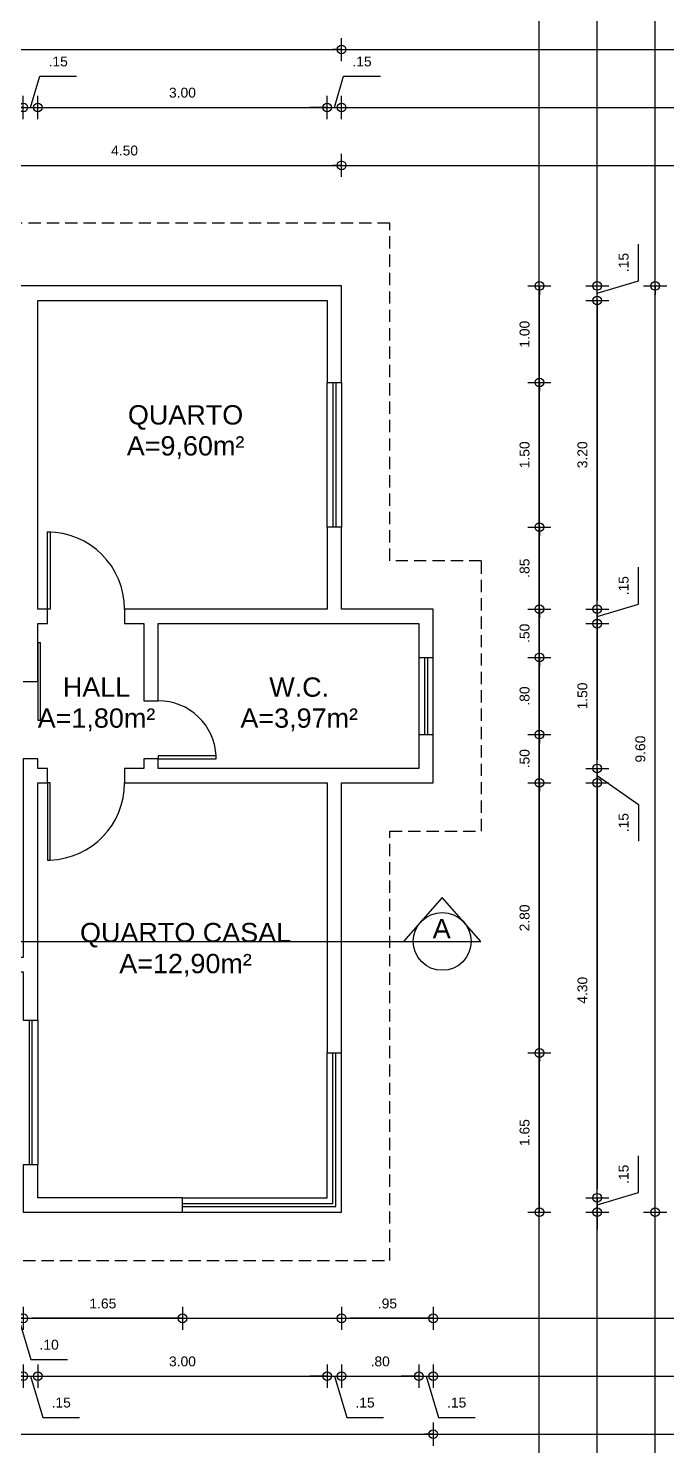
# Model space of a CAD drawing. Header units: millimetres. Extents: x -925 to 15138, y -9982 to 4708.
# Drawn here: x 8520 to 15138, y -9982 to 4708 of the extents above; entities that cross this region are included whole.
import ezdxf
from ezdxf.enums import TextEntityAlignment as Align

# ---------------------------------------------------------------- set-up
doc = ezdxf.new("R2010")
doc.units = ezdxf.units.MM
doc.header["$LTSCALE"] = 5
doc.linetypes.add('DASHEDX2', pattern=[38.1, 25.4, -12.7])
for name, color, linetype in [('coberta', 7, 'DASHEDX2'), ('corte', 7, 'Continuous'), ('dimensoes', 7, 'Continuous'), ('janela alta', 7, 'Continuous'), ('janela baixa', 7, 'Continuous'), ('parede baixa', 7, 'Continuous'), ('paredes', 7, 'Continuous'), ('portas', 7, 'Continuous'), ('temp', 3, 'Continuous'), ('texto', 7, 'Continuous')]:
    doc.layers.add(name, color=color, linetype=linetype)
doc.styles.get("Standard").update_dxf_attribs({"font": 'Arial.ttf'})
doc.dimstyles.new('ISO-25', dxfattribs={"dimtxt": 102.5, "dimasz": 90.5, "dimexe": 120, "dimexo": 0.625, "dimgap": 100.625, "dimtad": 1, "dimlfac": 0.001, "dimzin": 4, "dimdsep": 46, "dimtxsty": 'Standard', "dimblk": 'ORIGIN', "dimblk1": 'ORIGIN', "dimblk2": 'ORIGIN', "dimcen": 2.5, "dimazin": 0, "dimtfac": 1, "dimtmove": 0, "dimatfit": 3, "dimldrblk": 'ORIGIN', "dimfxl": 120, "dimfxlon": 1, "dimarcsym": 0})

# ---------------------------------------------------------------- blocks, each defined once
blk = doc.blocks.new('_Origin')
at = {"color": 0, "linetype": 'ByBlock', "lineweight": -2}
blk.add_line((0, 0), (-1, 0), dxfattribs=at)
blk.add_circle((0, 0), 0.5, dxfattribs=at)
blk = doc.blocks.new('*D4')
at = {"layer": 'Defpoints', "color": 0, "transparency": 16777216}
for p in [(11768, -3112), (12718, -3112), (11768, -8662)]:
    blk.add_point(p, dxfattribs=at)
at = {"layer": 'dimensoes', "color": 0, "lineweight": -2, "transparency": 16777216}
for p, q in [((11768, -8542), (11768, -8782)), ((12627, -8662), (11858, -8662)), ((12718, -8542), (12718, -8782))]:
    blk.add_line(p, q, dxfattribs=at)
at = {"layer": 'dimensoes', "color": 0, "lineweight": -2, "transparency": 16777216, "xscale": 90.5, "yscale": 90.5, "zscale": 90.5, "rotation": 180}
blk.add_blockref('_Origin', (11768, -8662), dxfattribs=at)
at = {"layer": 'dimensoes', "color": 0, "lineweight": -2, "transparency": 16777216, "xscale": 90.5, "yscale": 90.5, "zscale": 90.5}
blk.add_blockref('_Origin', (12718, -8662), dxfattribs=at)
at = {"layer": 'dimensoes', "color": 0, "transparency": 16777216, "insert": (12243, -8509), "char_height": 102.5, "attachment_point": 5}
blk.add_mtext('.95', dxfattribs=at)
blk = doc.blocks.new('*D6')
at = {"layer": 'Defpoints', "color": 0, "transparency": 16777216}
for p in [(8468, -7562), (10118, -7562), (8468, -8662)]:
    blk.add_point(p, dxfattribs=at)
at = {"layer": 'dimensoes', "color": 0, "lineweight": -2, "transparency": 16777216}
for p, q in [((8468, -8542), (8468, -8782)), ((10027, -8662), (8558, -8662)), ((10118, -8542), (10118, -8782))]:
    blk.add_line(p, q, dxfattribs=at)
at = {"layer": 'dimensoes', "color": 0, "lineweight": -2, "transparency": 16777216, "xscale": 90.5, "yscale": 90.5, "zscale": 90.5, "rotation": 180}
blk.add_blockref('_Origin', (8468, -8662), dxfattribs=at)
at = {"layer": 'dimensoes', "color": 0, "lineweight": -2, "transparency": 16777216, "xscale": 90.5, "yscale": 90.5, "zscale": 90.5}
blk.add_blockref('_Origin', (10118, -8662), dxfattribs=at)
at = {"layer": 'dimensoes', "color": 0, "transparency": 16777216, "insert": (9293, -8509), "char_height": 102.5, "attachment_point": 5}
blk.add_mtext('1.65', dxfattribs=at)
blk = doc.blocks.new('*D7')
at = {"layer": 'Defpoints', "color": 0, "transparency": 16777216}
for p in [(8368, -5072), (8468, -7562), (8368, -8662)]:
    blk.add_point(p, dxfattribs=at)
at = {"layer": 'dimensoes', "color": 0, "lineweight": -2, "transparency": 16777216}
for p, q in [((8277, -8662), (8187, -8662)), ((8368, -8542), (8368, -8782)), ((8468, -8662), (8368, -8662)), ((8468, -8662), (8368, -8662)), ((8418, -8662), (8546, -9089)), ((8468, -8542), (8468, -8782)), ((8558, -8662), (8649, -8662)), ((8546, -9089), (8926, -9089))]:
    blk.add_line(p, q, dxfattribs=at)
at = {"layer": 'dimensoes', "color": 0, "lineweight": -2, "transparency": 16777216, "xscale": 90.5, "yscale": 90.5, "zscale": 90.5}
blk.add_blockref('_Origin', (8368, -8662), dxfattribs=at)
at = {"layer": 'dimensoes', "color": 0, "lineweight": -2, "transparency": 16777216, "xscale": 90.5, "yscale": 90.5, "zscale": 90.5, "rotation": 180}
blk.add_blockref('_Origin', (8468, -8662), dxfattribs=at)
at = {"layer": 'dimensoes', "color": 0, "transparency": 16777216, "insert": (8736, -8936), "char_height": 102.5, "attachment_point": 5}
blk.add_mtext('.10', dxfattribs=at)
blk = doc.blocks.new('*D13')
at = {"layer": 'Defpoints', "color": 0, "transparency": 16777216}
for p in [(8618, -7412), (8468, -7562), (8618, -9262)]:
    blk.add_point(p, dxfattribs=at)
at = {"layer": 'dimensoes', "color": 0, "lineweight": -2, "transparency": 16777216}
for p, q in [((8468, -9142), (8468, -9382)), ((8618, -9142), (8618, -9382)), ((8377, -9262), (8287, -9262)), ((8468, -9262), (8618, -9262)), ((8468, -9262), (8618, -9262)), ((8543, -9262), (8671, -9689)), ((8708, -9262), (8799, -9262)), ((8671, -9689), (9051, -9689))]:
    blk.add_line(p, q, dxfattribs=at)
at = {"layer": 'dimensoes', "color": 0, "lineweight": -2, "transparency": 16777216, "xscale": 90.5, "yscale": 90.5, "zscale": 90.5}
blk.add_blockref('_Origin', (8468, -9262), dxfattribs=at)
at = {"layer": 'dimensoes', "color": 0, "lineweight": -2, "transparency": 16777216, "xscale": 90.5, "yscale": 90.5, "zscale": 90.5, "rotation": 180}
blk.add_blockref('_Origin', (8618, -9262), dxfattribs=at)
at = {"layer": 'dimensoes', "color": 0, "transparency": 16777216, "insert": (8861, -9536), "char_height": 102.5, "attachment_point": 5}
blk.add_mtext('.15', dxfattribs=at)
blk = doc.blocks.new('*D14')
at = {"layer": 'Defpoints', "color": 0, "transparency": 16777216}
for p in [(11618, -5912), (11768, -5912), (11768, -9262)]:
    blk.add_point(p, dxfattribs=at)
at = {"layer": 'dimensoes', "color": 0, "lineweight": -2, "transparency": 16777216}
for p, q in [((11618, -9142), (11618, -9382)), ((11768, -9142), (11768, -9382)), ((11527, -9262), (11437, -9262)), ((11618, -9262), (11768, -9262)), ((11618, -9262), (11768, -9262)), ((11693, -9262), (11821, -9689)), ((11858, -9262), (11949, -9262)), ((11821, -9689), (12201, -9689))]:
    blk.add_line(p, q, dxfattribs=at)
at = {"layer": 'dimensoes', "color": 0, "lineweight": -2, "transparency": 16777216, "xscale": 90.5, "yscale": 90.5, "zscale": 90.5}
blk.add_blockref('_Origin', (11618, -9262), dxfattribs=at)
at = {"layer": 'dimensoes', "color": 0, "lineweight": -2, "transparency": 16777216, "xscale": 90.5, "yscale": 90.5, "zscale": 90.5, "rotation": 180}
blk.add_blockref('_Origin', (11768, -9262), dxfattribs=at)
at = {"layer": 'dimensoes', "color": 0, "transparency": 16777216, "insert": (12011, -9536), "char_height": 102.5, "attachment_point": 5}
blk.add_mtext('.15', dxfattribs=at)
blk = doc.blocks.new('*D15')
at = {"layer": 'Defpoints', "color": 0, "transparency": 16777216}
for p in [(12568, -2962), (11768, -5912), (12568, -9262)]:
    blk.add_point(p, dxfattribs=at)
at = {"layer": 'dimensoes', "color": 0, "lineweight": -2, "transparency": 16777216}
for p, q in [((11768, -9142), (11768, -9382)), ((12568, -9142), (12568, -9382)), ((11858, -9262), (12477, -9262))]:
    blk.add_line(p, q, dxfattribs=at)
at = {"layer": 'dimensoes', "color": 0, "lineweight": -2, "transparency": 16777216, "xscale": 90.5, "yscale": 90.5, "zscale": 90.5, "rotation": 180}
blk.add_blockref('_Origin', (11768, -9262), dxfattribs=at)
at = {"layer": 'dimensoes', "color": 0, "lineweight": -2, "transparency": 16777216, "xscale": 90.5, "yscale": 90.5, "zscale": 90.5}
blk.add_blockref('_Origin', (12568, -9262), dxfattribs=at)
at = {"layer": 'dimensoes', "color": 0, "transparency": 16777216, "insert": (12168, -9109), "char_height": 102.5, "attachment_point": 5}
blk.add_mtext('.80', dxfattribs=at)
blk = doc.blocks.new('*D16')
at = {"layer": 'Defpoints', "color": 0, "transparency": 16777216}
for p in [(12568, -2962), (12718, -3112), (12718, -9262)]:
    blk.add_point(p, dxfattribs=at)
at = {"layer": 'dimensoes', "color": 0, "lineweight": -2, "transparency": 16777216}
for p, q in [((12568, -9142), (12568, -9382)), ((12718, -9142), (12718, -9382)), ((12477, -9262), (12387, -9262)), ((12568, -9262), (12718, -9262)), ((12568, -9262), (12718, -9262)), ((12643, -9262), (12771, -9689)), ((12808, -9262), (12899, -9262)), ((12771, -9689), (13151, -9689))]:
    blk.add_line(p, q, dxfattribs=at)
at = {"layer": 'dimensoes', "color": 0, "lineweight": -2, "transparency": 16777216, "xscale": 90.5, "yscale": 90.5, "zscale": 90.5}
blk.add_blockref('_Origin', (12568, -9262), dxfattribs=at)
at = {"layer": 'dimensoes', "color": 0, "lineweight": -2, "transparency": 16777216, "xscale": 90.5, "yscale": 90.5, "zscale": 90.5, "rotation": 180}
blk.add_blockref('_Origin', (12718, -9262), dxfattribs=at)
at = {"layer": 'dimensoes', "color": 0, "transparency": 16777216, "insert": (12961, -9536), "char_height": 102.5, "attachment_point": 5}
blk.add_mtext('.15', dxfattribs=at)
blk = doc.blocks.new('*D17')
at = {"layer": 'Defpoints', "color": 0, "transparency": 16777216}
for p in [(11768, -5912), (13818, -5912), (11768, -7562)]:
    blk.add_point(p, dxfattribs=at)
at = {"layer": 'dimensoes', "color": 0, "lineweight": -2, "transparency": 16777216}
for p, q in [((13698, -5912), (13938, -5912)), ((13818, -7471), (13818, -6002)), ((13698, -7562), (13938, -7562))]:
    blk.add_line(p, q, dxfattribs=at)
at = {"layer": 'dimensoes', "color": 0, "lineweight": -2, "transparency": 16777216, "xscale": 90.5, "yscale": 90.5, "zscale": 90.5}
for p, rotation in [((13818, -5912), 90), ((13818, -7562), 270)]:
    blk.add_blockref('_Origin', p, dxfattribs=dict(at, rotation=rotation))
at = {"layer": 'dimensoes', "color": 0, "transparency": 16777216, "insert": (13665, -6737), "char_height": 102.5, "attachment_point": 5, "rotation": 90}
blk.add_mtext('1.65', dxfattribs=at)
blk = doc.blocks.new('*D18')
at = {"layer": 'Defpoints', "color": 0, "transparency": 16777216}
for p in [(12718, -3112), (13818, -3112), (11768, -5912)]:
    blk.add_point(p, dxfattribs=at)
at = {"layer": 'dimensoes', "color": 0, "lineweight": -2, "transparency": 16777216}
for p, q in [((13698, -3112), (13938, -3112)), ((13818, -5821), (13818, -3202)), ((13698, -5912), (13938, -5912))]:
    blk.add_line(p, q, dxfattribs=at)
at = {"layer": 'dimensoes', "color": 0, "lineweight": -2, "transparency": 16777216, "xscale": 90.5, "yscale": 90.5, "zscale": 90.5}
for p, rotation in [((13818, -3112), 90), ((13818, -5912), 270)]:
    blk.add_blockref('_Origin', p, dxfattribs=dict(at, rotation=rotation))
at = {"layer": 'dimensoes', "color": 0, "transparency": 16777216, "insert": (13665, -4512), "char_height": 102.5, "attachment_point": 5, "rotation": 90}
blk.add_mtext('2.80', dxfattribs=at)
blk = doc.blocks.new('*D19')
at = {"layer": 'Defpoints', "color": 0, "transparency": 16777216}
for p in [(12718, -2612), (13818, -2612), (12718, -3112)]:
    blk.add_point(p, dxfattribs=at)
at = {"layer": 'dimensoes', "color": 0, "lineweight": -2, "transparency": 16777216}
for p, q in [((13698, -2612), (13938, -2612)), ((13818, -3021), (13818, -2702)), ((13698, -3112), (13938, -3112))]:
    blk.add_line(p, q, dxfattribs=at)
at = {"layer": 'dimensoes', "color": 0, "lineweight": -2, "transparency": 16777216, "xscale": 90.5, "yscale": 90.5, "zscale": 90.5}
for p, rotation in [((13818, -2612), 90), ((13818, -3112), 270)]:
    blk.add_blockref('_Origin', p, dxfattribs=dict(at, rotation=rotation))
at = {"layer": 'dimensoes', "color": 0, "transparency": 16777216, "insert": (13665, -2862), "char_height": 102.5, "attachment_point": 5, "rotation": 90}
blk.add_mtext('.50', dxfattribs=at)
blk = doc.blocks.new('*D20')
at = {"layer": 'Defpoints', "color": 0, "transparency": 16777216}
for p in [(12718, -1812), (13818, -1812), (12718, -2612)]:
    blk.add_point(p, dxfattribs=at)
at = {"layer": 'dimensoes', "color": 0, "lineweight": -2, "transparency": 16777216}
for p, q in [((13698, -1812), (13938, -1812)), ((13818, -2521), (13818, -1902)), ((13698, -2612), (13938, -2612))]:
    blk.add_line(p, q, dxfattribs=at)
at = {"layer": 'dimensoes', "color": 0, "lineweight": -2, "transparency": 16777216, "xscale": 90.5, "yscale": 90.5, "zscale": 90.5}
for p, rotation in [((13818, -1812), 90), ((13818, -2612), 270)]:
    blk.add_blockref('_Origin', p, dxfattribs=dict(at, rotation=rotation))
at = {"layer": 'dimensoes', "color": 0, "transparency": 16777216, "insert": (13665, -2212), "char_height": 102.5, "attachment_point": 5, "rotation": 90}
blk.add_mtext('.80', dxfattribs=at)
blk = doc.blocks.new('*D21')
at = {"layer": 'Defpoints', "color": 0, "transparency": 16777216}
for p in [(12718, -1312), (13818, -1312), (12718, -1812)]:
    blk.add_point(p, dxfattribs=at)
at = {"layer": 'dimensoes', "color": 0, "lineweight": -2, "transparency": 16777216}
for p, q in [((13698, -1312), (13938, -1312)), ((13818, -1721), (13818, -1402)), ((13698, -1812), (13938, -1812))]:
    blk.add_line(p, q, dxfattribs=at)
at = {"layer": 'dimensoes', "color": 0, "lineweight": -2, "transparency": 16777216, "xscale": 90.5, "yscale": 90.5, "zscale": 90.5}
for p, rotation in [((13818, -1312), 90), ((13818, -1812), 270)]:
    blk.add_blockref('_Origin', p, dxfattribs=dict(at, rotation=rotation))
at = {"layer": 'dimensoes', "color": 0, "transparency": 16777216, "insert": (13665, -1562), "char_height": 102.5, "attachment_point": 5, "rotation": 90}
blk.add_mtext('.50', dxfattribs=at)
blk = doc.blocks.new('*D22')
at = {"layer": 'Defpoints', "color": 0, "transparency": 16777216}
for p in [(11768, -462), (13818, -462), (12718, -1312)]:
    blk.add_point(p, dxfattribs=at)
at = {"layer": 'dimensoes', "color": 0, "lineweight": -2, "transparency": 16777216}
for p, q in [((13698, -462), (13938, -462)), ((13818, -1221), (13818, -552)), ((13698, -1312), (13938, -1312))]:
    blk.add_line(p, q, dxfattribs=at)
at = {"layer": 'dimensoes', "color": 0, "lineweight": -2, "transparency": 16777216, "xscale": 90.5, "yscale": 90.5, "zscale": 90.5}
for p, rotation in [((13818, -462), 90), ((13818, -1312), 270)]:
    blk.add_blockref('_Origin', p, dxfattribs=dict(at, rotation=rotation))
at = {"layer": 'dimensoes', "color": 0, "transparency": 16777216, "insert": (13665, -887), "char_height": 102.5, "attachment_point": 5, "rotation": 90}
blk.add_mtext('.85', dxfattribs=at)
blk = doc.blocks.new('*D23')
at = {"layer": 'Defpoints', "color": 0, "transparency": 16777216}
for p in [(11768, 1038), (13818, 1038), (11768, -462)]:
    blk.add_point(p, dxfattribs=at)
at = {"layer": 'dimensoes', "color": 0, "lineweight": -2, "transparency": 16777216}
for p, q in [((13698, 1038), (13938, 1038)), ((13818, -371), (13818, 948)), ((13698, -462), (13938, -462))]:
    blk.add_line(p, q, dxfattribs=at)
at = {"layer": 'dimensoes', "color": 0, "lineweight": -2, "transparency": 16777216, "xscale": 90.5, "yscale": 90.5, "zscale": 90.5}
for p, rotation in [((13818, 1038), 90), ((13818, -462), 270)]:
    blk.add_blockref('_Origin', p, dxfattribs=dict(at, rotation=rotation))
at = {"layer": 'dimensoes', "color": 0, "transparency": 16777216, "insert": (13665, 288), "char_height": 102.5, "attachment_point": 5, "rotation": 90}
blk.add_mtext('1.50', dxfattribs=at)
blk = doc.blocks.new('*D24')
at = {"layer": 'Defpoints', "color": 0, "transparency": 16777216}
for p in [(11768, 2038), (13818, 2038), (11768, 1038)]:
    blk.add_point(p, dxfattribs=at)
at = {"layer": 'dimensoes', "color": 0, "lineweight": -2, "transparency": 16777216}
for p, q in [((13698, 2038), (13938, 2038)), ((13818, 1129), (13818, 1948)), ((13698, 1038), (13938, 1038))]:
    blk.add_line(p, q, dxfattribs=at)
at = {"layer": 'dimensoes', "color": 0, "lineweight": -2, "transparency": 16777216, "xscale": 90.5, "yscale": 90.5, "zscale": 90.5}
for p, rotation in [((13818, 2038), 90), ((13818, 1038), 270)]:
    blk.add_blockref('_Origin', p, dxfattribs=dict(at, rotation=rotation))
at = {"layer": 'dimensoes', "color": 0, "transparency": 16777216, "insert": (13665, 1538), "char_height": 102.5, "attachment_point": 5, "rotation": 90}
blk.add_mtext('1.00', dxfattribs=at)
blk = doc.blocks.new('*D25')
at = {"layer": 'Defpoints', "color": 0, "transparency": 16777216}
for p in [(11574, 2038), (15018, 2038), (11574, -7562)]:
    blk.add_point(p, dxfattribs=at)
at = {"layer": 'dimensoes', "color": 0, "lineweight": -2, "transparency": 16777216}
for p, q in [((14898, 2038), (15138, 2038)), ((15018, -7471), (15018, 1948)), ((14898, -7562), (15138, -7562))]:
    blk.add_line(p, q, dxfattribs=at)
at = {"layer": 'dimensoes', "color": 0, "lineweight": -2, "transparency": 16777216, "xscale": 90.5, "yscale": 90.5, "zscale": 90.5}
for p, rotation in [((15018, 2038), 90), ((15018, -7562), 270)]:
    blk.add_blockref('_Origin', p, dxfattribs=dict(at, rotation=rotation))
at = {"layer": 'dimensoes', "color": 0, "transparency": 16777216, "insert": (14865, -2762), "char_height": 102.5, "attachment_point": 5, "rotation": 90}
blk.add_mtext('9.60', dxfattribs=at)
blk = doc.blocks.new('*D26')
at = {"layer": 'Defpoints', "color": 0, "transparency": 16777216}
for p in [(11618, 1888), (11618, -1312), (14418, -1312)]:
    blk.add_point(p, dxfattribs=at)
at = {"layer": 'dimensoes', "color": 0, "lineweight": -2, "transparency": 16777216}
for p, q in [((14298, 1888), (14538, 1888)), ((14418, 1798), (14418, -1221)), ((14298, -1312), (14538, -1312))]:
    blk.add_line(p, q, dxfattribs=at)
at = {"layer": 'dimensoes', "color": 0, "lineweight": -2, "transparency": 16777216, "xscale": 90.5, "yscale": 90.5, "zscale": 90.5}
for p, rotation in [((14418, 1888), 90), ((14418, -1312), 270)]:
    blk.add_blockref('_Origin', p, dxfattribs=dict(at, rotation=rotation))
at = {"layer": 'dimensoes', "color": 0, "transparency": 16777216, "insert": (14265, 288), "char_height": 102.5, "attachment_point": 5, "rotation": 90}
blk.add_mtext('3.20', dxfattribs=at)
blk = doc.blocks.new('*D27')
at = {"layer": 'Defpoints', "color": 0, "transparency": 16777216}
for p in [(11618, -1312), (12568, -1462), (14418, -1462)]:
    blk.add_point(p, dxfattribs=at)
at = {"layer": 'dimensoes', "color": 0, "lineweight": -2, "transparency": 16777216}
for p, q in [((14844, -1259), (14844, -878)), ((14418, -1221), (14418, -1131)), ((14298, -1312), (14538, -1312)), ((14418, -1387), (14844, -1259)), ((14418, -1312), (14418, -1462)), ((14418, -1312), (14418, -1462)), ((14298, -1462), (14538, -1462)), ((14418, -1552), (14418, -1643))]:
    blk.add_line(p, q, dxfattribs=at)
at = {"layer": 'dimensoes', "color": 0, "lineweight": -2, "transparency": 16777216, "xscale": 90.5, "yscale": 90.5, "zscale": 90.5}
for p, rotation in [((14418, -1312), 270), ((14418, -1462), 90)]:
    blk.add_blockref('_Origin', p, dxfattribs=dict(at, rotation=rotation))
at = {"layer": 'dimensoes', "color": 0, "transparency": 16777216, "insert": (14692, -1069), "char_height": 102.5, "attachment_point": 5, "rotation": 90}
blk.add_mtext('.15', dxfattribs=at)
blk = doc.blocks.new('*D28')
at = {"layer": 'Defpoints', "color": 0, "transparency": 16777216}
for p in [(12568, -1462), (12568, -2962), (14418, -2962)]:
    blk.add_point(p, dxfattribs=at)
at = {"layer": 'dimensoes', "color": 0, "lineweight": -2, "transparency": 16777216}
for p, q in [((14298, -1462), (14538, -1462)), ((14418, -1552), (14418, -2871)), ((14298, -2962), (14538, -2962))]:
    blk.add_line(p, q, dxfattribs=at)
at = {"layer": 'dimensoes', "color": 0, "lineweight": -2, "transparency": 16777216, "xscale": 90.5, "yscale": 90.5, "zscale": 90.5}
for p, rotation in [((14418, -1462), 90), ((14418, -2962), 270)]:
    blk.add_blockref('_Origin', p, dxfattribs=dict(at, rotation=rotation))
at = {"layer": 'dimensoes', "color": 0, "transparency": 16777216, "insert": (14265, -2212), "char_height": 102.5, "attachment_point": 5, "rotation": 90}
blk.add_mtext('1.50', dxfattribs=at)
blk = doc.blocks.new('*D29')
at = {"layer": 'Defpoints', "color": 0, "transparency": 16777216}
for p in [(12568, -2962), (12718, -3112), (14418, -3112)]:
    blk.add_point(p, dxfattribs=at)
at = {"layer": 'dimensoes', "color": 0, "lineweight": -2, "transparency": 16777216}
for p, q in [((14418, -2871), (14418, -2781)), ((14298, -2962), (14538, -2962)), ((14418, -2962), (14418, -3112)), ((14418, -2962), (14418, -3112)), ((14418, -3037), (14844, -3335)), ((14298, -3112), (14538, -3112)), ((14418, -3202), (14418, -3293)), ((14844, -3335), (14844, -3715))]:
    blk.add_line(p, q, dxfattribs=at)
at = {"layer": 'dimensoes', "color": 0, "lineweight": -2, "transparency": 16777216, "xscale": 90.5, "yscale": 90.5, "zscale": 90.5}
for p, rotation in [((14418, -2962), 270), ((14418, -3112), 90)]:
    blk.add_blockref('_Origin', p, dxfattribs=dict(at, rotation=rotation))
at = {"layer": 'dimensoes', "color": 0, "transparency": 16777216, "insert": (14692, -3525), "char_height": 102.5, "attachment_point": 5, "rotation": 90}
blk.add_mtext('.15', dxfattribs=at)
blk = doc.blocks.new('*D30')
at = {"layer": 'Defpoints', "color": 0, "transparency": 16777216}
for p in [(12718, -3112), (11618, -7412), (14418, -7412)]:
    blk.add_point(p, dxfattribs=at)
at = {"layer": 'dimensoes', "color": 0, "lineweight": -2, "transparency": 16777216}
for p, q in [((14298, -3112), (14538, -3112)), ((14418, -3202), (14418, -7321)), ((14298, -7412), (14538, -7412))]:
    blk.add_line(p, q, dxfattribs=at)
at = {"layer": 'dimensoes', "color": 0, "lineweight": -2, "transparency": 16777216, "xscale": 90.5, "yscale": 90.5, "zscale": 90.5}
for p, rotation in [((14418, -3112), 90), ((14418, -7412), 270)]:
    blk.add_blockref('_Origin', p, dxfattribs=dict(at, rotation=rotation))
at = {"layer": 'dimensoes', "color": 0, "transparency": 16777216, "insert": (14265, -5262), "char_height": 102.5, "attachment_point": 5, "rotation": 90}
blk.add_mtext('4.30', dxfattribs=at)
blk = doc.blocks.new('*D31')
at = {"layer": 'Defpoints', "color": 0, "transparency": 16777216}
for p in [(11618, -7412), (11768, -7562), (14418, -7562)]:
    blk.add_point(p, dxfattribs=at)
at = {"layer": 'dimensoes', "color": 0, "lineweight": -2, "transparency": 16777216}
for p, q in [((14844, -7359), (14844, -6978)), ((14418, -7321), (14418, -7231)), ((14298, -7412), (14538, -7412)), ((14418, -7487), (14844, -7359)), ((14418, -7412), (14418, -7562)), ((14418, -7412), (14418, -7562)), ((14298, -7562), (14538, -7562)), ((14418, -7652), (14418, -7743))]:
    blk.add_line(p, q, dxfattribs=at)
at = {"layer": 'dimensoes', "color": 0, "lineweight": -2, "transparency": 16777216, "xscale": 90.5, "yscale": 90.5, "zscale": 90.5}
for p, rotation in [((14418, -7412), 270), ((14418, -7562), 90)]:
    blk.add_blockref('_Origin', p, dxfattribs=dict(at, rotation=rotation))
at = {"layer": 'dimensoes', "color": 0, "transparency": 16777216, "insert": (14692, -7169), "char_height": 102.5, "attachment_point": 5, "rotation": 90}
blk.add_mtext('.15', dxfattribs=at)
blk = doc.blocks.new('*D32')
at = {"layer": 'Defpoints', "color": 0, "transparency": 16777216}
for p in [(11768, 2038), (14418, 2038), (11618, 1888)]:
    blk.add_point(p, dxfattribs=at)
at = {"layer": 'dimensoes', "color": 0, "lineweight": -2, "transparency": 16777216}
for p, q in [((14844, 2091), (14844, 2472)), ((14418, 2129), (14418, 2219)), ((14418, 1963), (14844, 2091)), ((14298, 2038), (14538, 2038)), ((14418, 1888), (14418, 2038)), ((14418, 1888), (14418, 2038)), ((14298, 1888), (14538, 1888)), ((14418, 1798), (14418, 1707))]:
    blk.add_line(p, q, dxfattribs=at)
at = {"layer": 'dimensoes', "color": 0, "lineweight": -2, "transparency": 16777216, "xscale": 90.5, "yscale": 90.5, "zscale": 90.5}
for p, rotation in [((14418, 2038), 270), ((14418, 1888), 90)]:
    blk.add_blockref('_Origin', p, dxfattribs=dict(at, rotation=rotation))
at = {"layer": 'dimensoes', "color": 0, "transparency": 16777216, "insert": (14692, 2281), "char_height": 102.5, "attachment_point": 5, "rotation": 90}
blk.add_mtext('.15', dxfattribs=at)
blk = doc.blocks.new('*D33')
at = {"layer": 'Defpoints', "color": 0, "transparency": 16777216}
for p in [(11768, 4488), (1918, 2038), (11768, 2038)]:
    blk.add_point(p, dxfattribs=at)
at = {"layer": 'dimensoes', "color": 0, "lineweight": -2, "transparency": 16777216}
for p, q in [((1918, 4368), (1918, 4608)), ((11768, 4368), (11768, 4608)), ((2008, 4488), (11677, 4488))]:
    blk.add_line(p, q, dxfattribs=at)
at = {"layer": 'dimensoes', "color": 0, "lineweight": -2, "transparency": 16777216, "xscale": 90.5, "yscale": 90.5, "zscale": 90.5, "rotation": 180}
blk.add_blockref('_Origin', (1918, 4488), dxfattribs=at)
at = {"layer": 'dimensoes', "color": 0, "lineweight": -2, "transparency": 16777216, "xscale": 90.5, "yscale": 90.5, "zscale": 90.5}
blk.add_blockref('_Origin', (11768, 4488), dxfattribs=at)
at = {"layer": 'dimensoes', "color": 0, "transparency": 16777216, "insert": (6843, 4641), "char_height": 102.5, "attachment_point": 5}
blk.add_mtext('9.85', dxfattribs=at)
blk = doc.blocks.new('*D37')
at = {"layer": 'Defpoints', "color": 0, "transparency": 16777216}
for p in [(8618, 3888), (8468, 1888), (8618, 1888)]:
    blk.add_point(p, dxfattribs=at)
at = {"layer": 'dimensoes', "color": 0, "lineweight": -2, "transparency": 16777216}
for p, q in [((8543, 3888), (8639, 4211)), ((8639, 4211), (9020, 4211)), ((8468, 3768), (8468, 4008)), ((8618, 3768), (8618, 4008)), ((8377, 3888), (8287, 3888)), ((8468, 3888), (8618, 3888)), ((8468, 3888), (8618, 3888)), ((8708, 3888), (8799, 3888))]:
    blk.add_line(p, q, dxfattribs=at)
at = {"layer": 'dimensoes', "color": 0, "lineweight": -2, "transparency": 16777216, "xscale": 90.5, "yscale": 90.5, "zscale": 90.5}
blk.add_blockref('_Origin', (8468, 3888), dxfattribs=at)
at = {"layer": 'dimensoes', "color": 0, "lineweight": -2, "transparency": 16777216, "xscale": 90.5, "yscale": 90.5, "zscale": 90.5, "rotation": 180}
blk.add_blockref('_Origin', (8618, 3888), dxfattribs=at)
at = {"layer": 'dimensoes', "color": 0, "transparency": 16777216, "insert": (8830, 4364), "char_height": 102.5, "attachment_point": 5}
blk.add_mtext('.15', dxfattribs=at)
blk = doc.blocks.new('*D38')
at = {"layer": 'Defpoints', "color": 0, "transparency": 16777216}
for p in [(11618, 3888), (8618, 1888), (11618, 1888)]:
    blk.add_point(p, dxfattribs=at)
at = {"layer": 'dimensoes', "color": 0, "lineweight": -2, "transparency": 16777216}
for p, q in [((8618, 3768), (8618, 4008)), ((11618, 3768), (11618, 4008)), ((8708, 3888), (11527, 3888))]:
    blk.add_line(p, q, dxfattribs=at)
at = {"layer": 'dimensoes', "color": 0, "lineweight": -2, "transparency": 16777216, "xscale": 90.5, "yscale": 90.5, "zscale": 90.5, "rotation": 180}
blk.add_blockref('_Origin', (8618, 3888), dxfattribs=at)
at = {"layer": 'dimensoes', "color": 0, "lineweight": -2, "transparency": 16777216, "xscale": 90.5, "yscale": 90.5, "zscale": 90.5}
blk.add_blockref('_Origin', (11618, 3888), dxfattribs=at)
at = {"layer": 'dimensoes', "color": 0, "transparency": 16777216, "insert": (10118, 4041), "char_height": 102.5, "attachment_point": 5}
blk.add_mtext('3.00', dxfattribs=at)
blk = doc.blocks.new('*D39')
at = {"layer": 'Defpoints', "color": 0, "transparency": 16777216}
for p in [(11768, 3888), (11768, 2038), (11618, 1888)]:
    blk.add_point(p, dxfattribs=at)
at = {"layer": 'dimensoes', "color": 0, "lineweight": -2, "transparency": 16777216}
for p, q in [((11693, 3888), (11789, 4211)), ((11789, 4211), (12170, 4211)), ((11618, 3768), (11618, 4008)), ((11768, 3768), (11768, 4008)), ((11527, 3888), (11437, 3888)), ((11618, 3888), (11768, 3888)), ((11618, 3888), (11768, 3888)), ((11858, 3888), (11949, 3888))]:
    blk.add_line(p, q, dxfattribs=at)
at = {"layer": 'dimensoes', "color": 0, "lineweight": -2, "transparency": 16777216, "xscale": 90.5, "yscale": 90.5, "zscale": 90.5}
blk.add_blockref('_Origin', (11618, 3888), dxfattribs=at)
at = {"layer": 'dimensoes', "color": 0, "lineweight": -2, "transparency": 16777216, "xscale": 90.5, "yscale": 90.5, "zscale": 90.5, "rotation": 180}
blk.add_blockref('_Origin', (11768, 3888), dxfattribs=at)
at = {"layer": 'dimensoes', "color": 0, "transparency": 16777216, "insert": (11980, 4364), "char_height": 102.5, "attachment_point": 5}
blk.add_mtext('.15', dxfattribs=at)
blk = doc.blocks.new('*D45')
at = {"layer": 'Defpoints', "color": 0, "transparency": 16777216}
for p in [(11768, 3288), (7268, 2038), (11768, 2038)]:
    blk.add_point(p, dxfattribs=at)
at = {"layer": 'dimensoes', "color": 0, "lineweight": -2, "transparency": 16777216}
for p, q in [((7268, 3168), (7268, 3408)), ((11768, 3168), (11768, 3408)), ((7358, 3288), (11677, 3288))]:
    blk.add_line(p, q, dxfattribs=at)
at = {"layer": 'dimensoes', "color": 0, "lineweight": -2, "transparency": 16777216, "xscale": 90.5, "yscale": 90.5, "zscale": 90.5, "rotation": 180}
blk.add_blockref('_Origin', (7268, 3288), dxfattribs=at)
at = {"layer": 'dimensoes', "color": 0, "lineweight": -2, "transparency": 16777216, "xscale": 90.5, "yscale": 90.5, "zscale": 90.5}
blk.add_blockref('_Origin', (11768, 3288), dxfattribs=at)
at = {"layer": 'dimensoes', "color": 0, "transparency": 16777216, "insert": (9518, 3441), "char_height": 102.5, "attachment_point": 5}
blk.add_mtext('4.50', dxfattribs=at)
blk = doc.blocks.new('*D74')
at = {"layer": 'Defpoints', "color": 0, "transparency": 16777216}
for p in [(11618, -5912), (8618, -7412), (11618, -9262)]:
    blk.add_point(p, dxfattribs=at)
at = {"layer": 'paredes', "color": 0, "lineweight": -2, "transparency": 16777216}
for p, q in [((8618, -9142), (8618, -9382)), ((11618, -9142), (11618, -9382)), ((8708, -9262), (11527, -9262))]:
    blk.add_line(p, q, dxfattribs=at)
at = {"layer": 'paredes', "color": 0, "lineweight": -2, "transparency": 16777216, "xscale": 90.5, "yscale": 90.5, "zscale": 90.5, "rotation": 180}
blk.add_blockref('_Origin', (8618, -9262), dxfattribs=at)
at = {"layer": 'paredes', "color": 0, "lineweight": -2, "transparency": 16777216, "xscale": 90.5, "yscale": 90.5, "zscale": 90.5}
blk.add_blockref('_Origin', (11618, -9262), dxfattribs=at)
at = {"layer": 'paredes', "color": 0, "transparency": 16777216, "insert": (10118, -9109), "char_height": 102.5, "attachment_point": 5}
blk.add_mtext('3.00', dxfattribs=at)
blk = doc.blocks.new('*D77')
at = {"layer": 'Defpoints', "color": 0, "transparency": 16777216}
for p in [(1918, -1072), (12718, -3112), (12718, -9862)]:
    blk.add_point(p, dxfattribs=at)
at = {"layer": 'dimensoes', "color": 0, "lineweight": -2, "transparency": 16777216}
for p, q in [((1918, -9742), (1918, -9982)), ((12718, -9742), (12718, -9982)), ((2008, -9862), (12627, -9862))]:
    blk.add_line(p, q, dxfattribs=at)
at = {"layer": 'dimensoes', "color": 0, "lineweight": -2, "transparency": 16777216, "xscale": 90.5, "yscale": 90.5, "zscale": 90.5, "rotation": 180}
blk.add_blockref('_Origin', (1918, -9862), dxfattribs=at)
at = {"layer": 'dimensoes', "color": 0, "lineweight": -2, "transparency": 16777216, "xscale": 90.5, "yscale": 90.5, "zscale": 90.5}
blk.add_blockref('_Origin', (12718, -9862), dxfattribs=at)
at = {"layer": 'dimensoes', "color": 0, "transparency": 16777216, "insert": (7318, -9709), "char_height": 102.5, "attachment_point": 5}
blk.add_mtext('10.80', dxfattribs=at)

msp = doc.modelspace()

# ---------------------------------------------------------------- linework, layer by layer
at = {"layer": 'coberta'}
msp.add_lwpolyline([(1417.612, 2688.233), (1417.612, -8061.767), (12267.612, -8061.767), (12267.612, -3611.767), (13217.612, -3611.767), (13217.612, -811.767), (12267.612, -811.767), (12267.612, 2688.233)], close=True, dxfattribs=at)
at = {"layer": 'corte'}
for p, q in [((12810.941, -4301.455), (12410.941, -4755.013)), ((13210.941, -4755.013), (12810.941, -4301.455)), ((1258.624, -4755.013), (12410.941, -4755.013)), ((12410.941, -4755.013), (13210.941, -4755.013))]:
    msp.add_line(p, q, dxfattribs=at)
msp.add_circle((12810.941, -4755.013), 300, dxfattribs=at)
at = {"layer": 'janela alta'}
for p, q in [((12567.612, -1811.767), (12717.612, -1811.767)), ((12627.612, -1811.767), (12627.612, -2611.767)), ((12657.612, -1811.767), (12657.612, -2611.767)), ((12567.612, -2611.767), (12717.612, -2611.767))]:
    msp.add_line(p, q, dxfattribs=at)
at = {"layer": 'janela baixa'}
for p, q in [((11677.612, 1038.233), (11677.612, -461.767)), ((11707.612, 1038.233), (11707.612, -461.767)), ((8527.612, -5571.767), (8527.612, -7071.767)), ((8557.612, -5571.767), (8557.612, -7071.767))]:
    msp.add_line(p, q, dxfattribs=at)
for points in [[(10117.612, -7501.767), (11707.612, -7501.767), (11707.612, -5911.767)], [(10117.612, -7471.767), (11677.612, -7471.767), (11677.612, -5911.767)]]:
    msp.add_lwpolyline(points, dxfattribs=at)
at = {"layer": 'parede baixa'}
for p, q in [((11617.612, -461.767), (11617.612, 1038.233)), ((11767.612, 1038.233), (11767.612, -461.767)), ((8617.612, -5571.767), (8617.612, -7071.767))]:
    msp.add_line(p, q, dxfattribs=at)
for points in [[(10117.612, -7411.767), (11617.612, -7411.767), (11617.612, -5911.767)], [(10117.612, -7561.767), (11767.612, -7561.767), (11767.612, -5911.767)]]:
    msp.add_lwpolyline(points, dxfattribs=at)
at = {"layer": 'paredes', "lineweight": 30}
msp.add_lwpolyline([(8467.612, -2061.767), (8617.612, -2061.767), (8617.612, -1461.767), (8717.612, -1461.767), (8717.612, -1311.767), (8617.612, -1311.767), (8617.612, 1888.233), (11617.612, 1888.233), (11617.612, 1038.233), (11767.612, 1038.233), (11767.612, 2038.233), (4417.612, 2038.233)], dxfattribs=at)
for points in [[(9517.612, -3111.767), (11617.612, -3111.767), (11617.612, -5911.767), (11767.612, -5911.767), (11767.612, -3111.767), (12717.612, -3111.767), (12717.612, -1311.767), (11767.612, -1311.767), (11767.612, -461.767), (11617.612, -461.767), (11617.612, -1311.767), (9517.612, -1311.767), (9517.612, -1461.767), (9717.612, -1461.767), (9717.612, -2261.767), (9867.612, -2261.767), (9867.612, -1461.767), (11617.612, -1461.767), (12567.612, -1461.767), (12567.612, -2961.767), (11617.612, -2961.767), (9867.612, -2961.767), (9867.612, -2861.767), (9717.612, -2861.767), (9717.612, -2961.767), (9517.612, -2961.767)], [(8467.612, -2861.767), (8467.612, -4921.767), (8367.612, -4921.767), (8367.612, -5071.767), (8467.612, -5071.767), (8467.612, -5571.767), (8617.612, -5571.767), (8617.612, -5411.767), (8617.612, -3111.767), (8717.612, -3111.767), (8717.612, -2961.767), (8617.612, -2961.767), (8617.612, -2861.767)], [(8467.612, -7071.767), (8467.612, -7561.767), (10117.612, -7561.767), (10117.612, -7411.767), (8617.612, -7411.767), (8617.612, -7071.767)]]:
    msp.add_lwpolyline(points, close=True, dxfattribs=at)
at = {"layer": 'portas'}
for points in [[(8717.612, -1311.767), (8717.612, -511.767), (8747.612, -511.767), (8747.612, -1311.767)], [(8617.612, -1661.767), (8617.612, -2461.767), (8647.612, -2461.767), (8647.612, -1661.767)], [(9867.612, -2861.767), (10467.612, -2861.767), (10467.612, -2831.767), (9867.612, -2831.767)], [(8717.612, -3111.767), (8717.612, -3911.767), (8747.612, -3911.767), (8747.612, -3111.767)]]:
    msp.add_lwpolyline(points, close=True, dxfattribs=at)
for centre, radius, start, end in [((8717.612, -1311.767), 800, 0, 90), ((9867.612, -2861.767), 600.75, 2.8624052, 90), ((8717.612, -3111.767), 800.562, 272.1475854, 360)]:
    msp.add_arc(centre, radius, start, end, dxfattribs=at)
at = {"layer": 'temp'}
for p, direction in [((13817.612, -3611.767), (0, 1)), ((14417.612, -3611.767), (0, 1)), ((15017.612, -3611.767), (0, 1)), ((-132.388, 4488.233), (1, 0)), ((-132.388, 3888.233), (1, 0)), ((-132.388, 3288.233), (1, 0)), ((1417.612, -8661.767), (1, 0)), ((1417.612, -9261.767), (1, 0)), ((1417.612, -9861.767), (1, 0))]:
    msp.add_xline(p, direction, dxfattribs=at)

# ---------------------------------------------------------------- texts
at = {"layer": 'texto'}
for s, p in [('QUARTO', (10150.272, 602.079)), ('A=9,60m²', (10150.272, 280.877)), ('HALL', (9227.095, -2219.461)), ('W.C.', (11328.337, -2219.461)), ('A=1,80m²', (9227.095, -2540.663)), ('A=3,97m²', (11328.337, -2540.663)), ('A', (12805.628, -4721.964)), ('QUARTO CASAL', (10150.272, -4763.886)), ('A=12,90m²', (10150.272, -5085.088))]:
    msp.add_text(s, height=200, dxfattribs=at).set_placement(p, align=Align.CENTER)

# ---------------------------------------------------------------- dimensions: what is measured, and where the dimension line sits
at = {"layer": 'dimensoes'}
for base, p1, p2, picture, middle in [((11767.612, 4488.233), (1917.612, 2038.233), (11767.612, 2038.233), '*D33', (6842.612, 4640.807)), ((11767.612, -8661.767), (12717.612, -3111.767), (11767.612, -3111.767), '*D4', (12242.612, -8509.193))]:
    dim = msp.add_linear_dim(base=base, p1=p1, p2=p2, dimstyle='ISO-25', dxfattribs=at)
    dim.commit()
    dim.dimension.update_dxf_attribs({"geometry": picture, "text_midpoint": middle})
for base, p1, p2, picture, middle in [((8617.612, 3888.233), (8467.612, 1888.233), (8617.612, 1888.233), '*D37', (8740.103, 4363.694)), ((11767.612, 3888.233), (11617.612, 1888.233), (11767.612, 2038.233), '*D39', (11890.103, 4363.694)), ((11617.612, 3888.233), (8617.612, 1888.233), (11617.612, 1888.233), '*D38', (10117.612, 4040.807)), ((11767.612, 3288.233), (7267.612, 2038.233), (11767.612, 2038.233), '*D45', (9517.612, 3440.807)), ((12717.612, -9861.767), (1917.612, -1071.767), (12717.612, -3111.767), '*D77', (7317.612, -9709.193)), ((12567.612, -9261.767), (11767.612, -5911.767), (12567.612, -2961.767), '*D15', (12167.612, -9109.193)), ((12717.612, -9261.767), (12567.612, -2961.767), (12717.612, -3111.767), '*D16', (12871.273, -9535.978)), ((8367.612, -8661.767), (8467.612, -7561.767), (8367.612, -5071.767), '*D7', (8646.273, -8935.978)), ((11767.612, -9261.767), (11617.612, -5911.767), (11767.612, -5911.767), '*D14', (11921.273, -9535.978)), ((8617.612, -9261.767), (8467.612, -7561.767), (8617.612, -7411.767), '*D13', (8771.273, -9535.978)), ((8467.612, -8661.767), (10117.612, -7561.767), (8467.612, -7561.767), '*D6', (9292.612, -8509.193))]:
    dim = msp.add_linear_dim(base=base, p1=p1, p2=p2, dimstyle='ISO-25', override={"dimtmove": 1}, dxfattribs=at)
    dim.commit()
    dim.dimension.update_dxf_attribs({"geometry": picture, "text_midpoint": middle})
for base, p1, p2, picture, middle in [((14417.612, 2038.233), (11617.612, 1888.233), (11767.612, 2038.233), '*D32', (14691.823, 2191.894)), ((13817.612, 2038.233), (11767.612, 1038.233), (11767.612, 2038.233), '*D24', (13665.038, 1538.233)), ((13817.612, 1038.233), (11767.612, -461.767), (11767.612, 1038.233), '*D23', (13665.038, 288.233)), ((13817.612, -461.767), (12717.612, -1311.767), (11767.612, -461.767), '*D22', (13665.038, -886.767)), ((14417.612, -1461.767), (11617.612, -1311.767), (12567.612, -1461.767), '*D27', (14691.823, -1158.106)), ((13817.612, -1311.767), (12717.612, -1811.767), (12717.612, -1311.767), '*D21', (13665.038, -1561.767)), ((14417.612, -2961.767), (12567.612, -1461.767), (12567.612, -2961.767), '*D28', (14265.038, -2211.767)), ((13817.612, -1811.767), (12717.612, -2611.767), (12717.612, -1811.767), '*D20', (13665.038, -2211.767)), ((13817.612, -2611.767), (12717.612, -3111.767), (12717.612, -2611.767), '*D19', (13665.038, -2861.767)), ((14417.612, -7411.767), (12717.612, -3111.767), (11617.612, -7411.767), '*D30', (14265.038, -5261.767)), ((13817.612, -3111.767), (11767.612, -5911.767), (12717.612, -3111.767), '*D18', (13665.038, -4511.767)), ((14417.612, -7561.767), (11617.612, -7411.767), (11767.612, -7561.767), '*D31', (14691.823, -7258.106))]:
    dim = msp.add_linear_dim(base=base, p1=p1, p2=p2, angle=90, dimstyle='ISO-25', override={"dimtmove": 1}, dxfattribs=at)
    dim.commit()
    dim.dimension.update_dxf_attribs({"geometry": picture, "text_midpoint": middle})
for base, p1, p2, picture, middle in [((15017.612, 2038.233), (11573.947, -7561.767), (11573.947, 2038.233), '*D25', (14865.038, -2761.767)), ((14417.612, -1311.767), (11617.612, 1888.233), (11617.612, -1311.767), '*D26', (14265.038, 288.233)), ((13817.612, -5911.767), (11767.612, -7561.767), (11767.612, -5911.767), '*D17', (13665.038, -6736.767))]:
    dim = msp.add_linear_dim(base=base, p1=p1, p2=p2, angle=90, dimstyle='ISO-25', dxfattribs=at)
    dim.commit()
    dim.dimension.update_dxf_attribs({"geometry": picture, "text_midpoint": middle})
dim = msp.add_linear_dim(base=(14417.612, -3111.767), p1=(12567.612, -2961.767), p2=(12717.612, -3111.767), angle=90, dimstyle='ISO-25', override={"dimtmove": 1}, dxfattribs=at)
dim.commit()
dim.dimension.update_dxf_attribs({"geometry": '*D29', "text_midpoint": (14844.397, -3435.825), "dimtype": 160})
at = {"layer": 'paredes'}
dim = msp.add_linear_dim(base=(11617.612, -9261.767), p1=(8617.612, -7411.767), p2=(11617.612, -5911.767), dimstyle='ISO-25', override={"dimtmove": 1}, dxfattribs=at)
dim.commit()
dim.dimension.update_dxf_attribs({"geometry": '*D74', "text_midpoint": (10117.612, -9109.193)})

doc.saveas('drawing.dxf')
